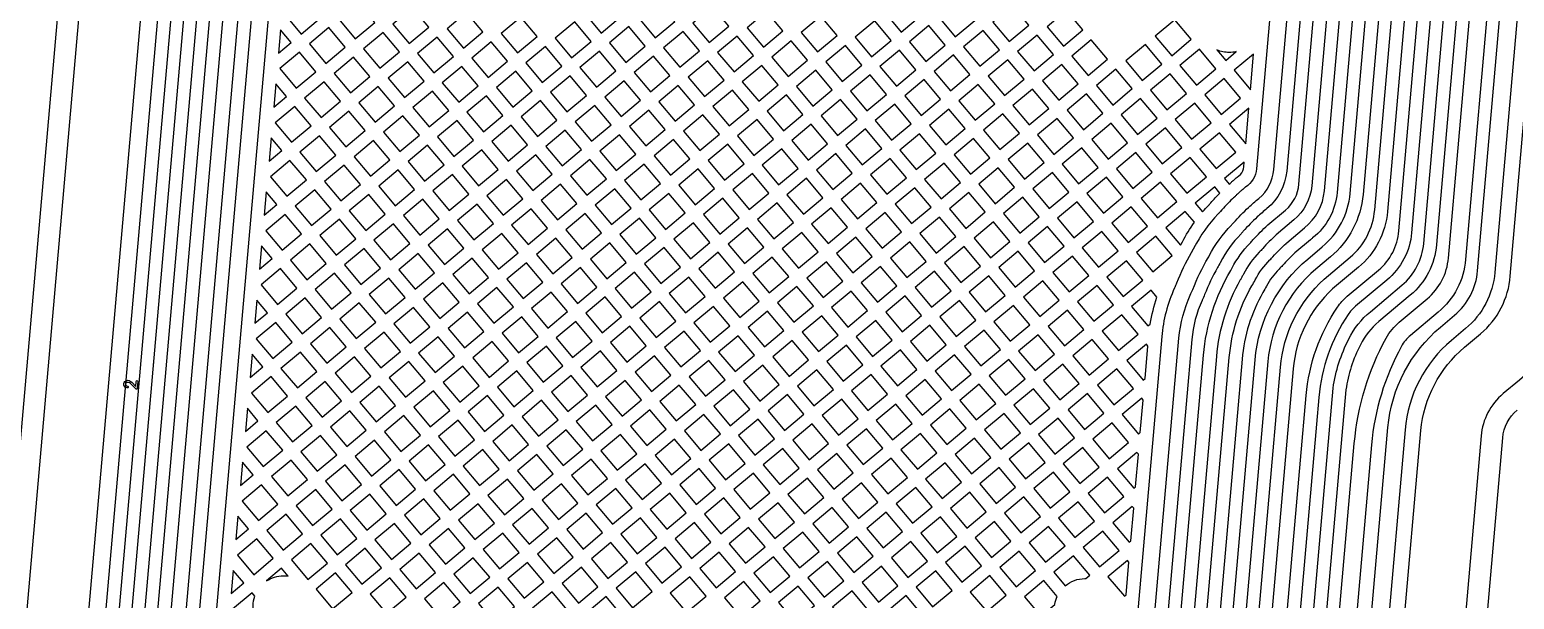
# Model space of a CAD drawing. Extents: x 592 to 965, y 89 to 353.
# Drawn here: x 665.66 to 674.39, y 197.25 to 200.61 of the extents above; entities that cross this region are included whole.
import ezdxf

# ---------------------------------------------------------------- set-up
doc = ezdxf.new("R2010")
doc.units = 0
doc.layers.add('bak_bak_ttr1-bcq8120', color=8, linetype='Continuous')
doc.layers.add('biaozhu1', color=4, linetype='Continuous')

msp = doc.modelspace()

# ---------------------------------------------------------------- linework, layer by layer
at = {"layer": 'bak_bak_ttr1-bcq8120'}
for p, q in [((667.1327, 200.6047), (667.1207, 200.4678)), ((672.8591, 200.4619), (672.7445, 200.3658)), ((672.8407, 200.2512), (672.8591, 200.4619)), ((672.7445, 200.3658), (672.8407, 200.2512)), ((667.1049, 200.2863), (667.0929, 200.1495)), ((672.8313, 200.1434), (672.7167, 200.0472)), ((672.8128, 199.9326), (672.8313, 200.1434)), ((672.7167, 200.0472), (672.8128, 199.9326)), ((667.077, 199.9678), (667.065, 199.8309)), ((672.8034, 199.825), (672.6887, 199.7288)), ((667.0491, 199.6492), (667.0371, 199.5123)), ((672.3424, 199.4382), (672.4289, 199.3351)), ((667.0213, 199.3309), (667.0093, 199.194)), ((666.9934, 199.0123), (666.9814, 198.8755)), ((666.9655, 198.694), (666.9536, 198.5569)), ((666.9377, 198.3754), (666.9257, 198.2386)), ((666.9098, 198.0568), (666.8978, 197.92)), ((666.8819, 197.7385), (666.87, 197.6014)), ((666.8541, 197.42), (666.8421, 197.2831))]:
    msp.add_line(p, q, dxfattribs=at)
for points in [[(665.0649, 181.3733, -0.049088), (664.5474, 184.6834, -0.038287), (664.5474, 184.6853), (666.6253, 208.4381), (666.2658, 208.8666, -0.202153), (666.2628, 208.876), (666.4175, 210.6443, -0.20218), (666.4221, 210.653), (666.6243, 210.8227, -0.202095), (666.6337, 210.8257), (667.0612, 210.7883, -0.366935), (667.2904, 210.7683), (667.44, 210.7552, -0.202203), (667.4487, 210.7506), (667.6094, 210.5591), (669.5049, 210.3932), (669.7041, 210.5604), (669.708, 210.6044, -0.180134), (669.7188, 210.728), (669.7434, 211.0095), (669.4684, 211.3373)], [(665.3884, 182.3146), (665.2404, 184.4134), (665.2164, 185.5105), (665.2331, 186.8334), (665.2745, 187.7038), (667.167, 209.3342, -0.198162), (667.4175, 209.8133), (667.5678, 209.9394, -0.035195), (667.6484, 209.998, -0.161706), (667.7455, 210.021), (669.384, 209.8776, 0.198073), (669.6959, 209.9765), (670.1373, 210.3469, 0.200245), (670.2607, 210.5861), (670.2668, 210.6551), (670.2046, 210.7368)], [(670.424, 210.8144), (670.3423, 210.6443), (670.3362, 210.5749, -0.197514), (670.1859, 210.2882), (669.7444, 209.9178, -0.199366), (669.3745, 209.8019), (667.7386, 209.945, 0.16513), (667.6874, 209.9325, 0.034753), (667.6164, 209.8808), (667.466, 209.7546, 0.19969), (667.2425, 209.323), (665.3506, 187.6985), (665.3093, 186.8312), (665.2926, 185.5109), (665.3166, 184.4121), (665.4643, 182.3213)], [(665.6854, 182.5168, -0.004507), (665.6327, 183.2064, -0.012092), (665.6326, 183.208), (665.6313, 183.2302, -0.008059), (665.5689, 184.466, -0.017028), (665.5688, 184.4685), (665.566, 184.5518, -0.011283), (665.5497, 186.2842), (665.5625, 186.9823), (665.6042, 187.9678), (667.4674, 209.2677, -0.197976), (667.6276, 209.5746), (667.6504, 209.5938, -0.200612), (667.9534, 209.6883), (669.5789, 209.5461, 0.198797), (670.2858, 209.7688), (670.8545, 210.2461, 0.060637), (670.9594, 210.3581, 0.136746), (671.0319, 210.5532), (671.0346, 210.5838, 0.188663), (670.9665, 210.8015)], [(671.2174, 210.7829, 0.19696), (671.11, 210.5712), (671.1076, 210.5439, -0.135952), (671.0202, 210.3122, -0.060599), (670.9026, 210.187), (670.3351, 209.7107, -0.198927), (669.5723, 209.4702), (667.9419, 209.6129, 0.196869), (667.6997, 209.5357), (667.6768, 209.5164, 0.199815), (667.543, 209.2584), (665.6751, 187.8844), (665.6386, 186.9781, -0.007099), (665.6364, 186.8123, -0.016446), (665.6364, 186.8099, 0.002652), (665.6277, 186.4044, -0.010648), (665.6276, 186.4031), (665.6258, 186.2805, 0.011283), (665.6422, 184.5515), (665.645, 184.4711, 0.008085), (665.7074, 183.2339, -0.011996), (665.7075, 183.2323), (665.7088, 183.2101, 0.004497), (665.7613, 182.5233, -0.014683)], [(671.2769, 185.7229), (672.42, 198.788, -0.084557), (672.4866, 199.0419, 0.012842), (672.5007, 199.0751, -0.038892), (672.5917, 199.2611, 0.005432), (672.5982, 199.273, -0.072156), (672.7286, 199.4537, 0.012468), (672.7417, 199.4681, -0.023508), (672.8294, 199.5582, -0.022369), (672.8905, 199.6105, 0.199574), (672.9782, 199.7807), (673.7643, 208.7684, 0.208857), (673.7545, 208.7977), (673.1101, 209.5657, 0.198847), (672.9178, 209.6646), (672.8984, 209.6662, -0.199257), (672.1572, 210.0527), (672.0399, 210.1926, -0.198627), (671.9547, 210.4666), (671.9631, 210.5626, 0.129624), (671.9307, 210.751)], [(672.151, 210.6581, 0.290912), (672.0351, 210.5104), (672.0304, 210.4574, 0.199272), (672.1004, 210.239), (672.2177, 210.0992, 0.204201), (672.9274, 209.7402, -0.199004), (673.1705, 209.6122), (673.8152, 208.8438, -0.193632), (673.8403, 208.7618), (673.0539, 199.7714, -0.198813), (672.938, 199.5509, 0.022929), (672.8806, 199.5018, 0.023385), (672.7985, 199.4173, -0.010513), (672.7853, 199.4028, -0.022235), (672.7832, 199.4003, 0.072793), (672.6647, 199.2358, -0.004389), (672.6589, 199.2252, -0.015946), (672.6578, 199.2232, 0.008858), (672.6471, 199.2047, 0.035228), (672.5708, 199.0451, -0.011593), (672.5567, 199.0119, -0.012171), (672.5561, 199.0105, 0.085251), (672.4957, 198.7794), (671.3528, 185.7165)], [(671.6253, 186.2084), (672.7159, 198.6734, -0.109035), (672.8491, 199.0962, 0.010628), (672.8684, 199.1315, -0.078149), (672.9555, 199.249, 0.016419), (672.9732, 199.2677, -0.026864), (673.0508, 199.3462, -0.017483), (673.0527, 199.3478, -0.026016), (673.0556, 199.3504), (673.159, 199.4374, 0.206158), (673.2756, 199.656), (674.0701, 208.7374, 0.197997), (673.9887, 208.9935), (673.2759, 209.8428, 0.098174), (673.2282, 209.8803), (673.1044, 209.9447, 0.068083), (673.0432, 209.9661, -0.042452), (672.9933, 209.9811, -0.064211), (672.7411, 210.1191, -0.072778), (672.7333, 210.1268, -0.203043), (672.6243, 210.4868), (672.5566, 210.6506, -0.065566), (672.5557, 210.6537)], [(665.4506, 187.964), (667.3182, 209.3145, -0.198914), (667.5027, 209.6689), (667.6901, 209.8262, -0.201728), (667.7902, 209.8572), (669.485, 209.7089, 0.198518), (670.1634, 209.9234), (670.3157, 210.0512, 0.075806), (670.3587, 210.0997, 0.02369), (670.5251, 210.3884, 0.18941), (670.5373, 210.6269)], [(672.8294, 210.621), (672.6999, 210.4768), (672.6992, 210.4695, 0.195262), (672.7899, 210.1779, 0.063755), (673.0238, 210.051, 0.039514), (673.0588, 210.0408, -0.070671), (673.1423, 210.0108), (673.2664, 209.9463, -0.097947), (673.3362, 209.8894), (674.0471, 209.0426, -0.199712), (674.1458, 208.7282), (673.3512, 199.6467, -0.204081), (673.2067, 199.378, -0.009011), (673.1946, 199.3676), (673.1021, 199.2898, 0.027055), (673.0297, 199.2166, -0.016274), (673.0087, 199.1944, 0.079024), (672.9351, 199.0946, -0.010566), (672.9143, 199.0568, 0.10916), (672.7916, 198.6646), (671.7015, 186.2046, -0.006158)], [(670.7695, 210.5245, 0.194053), (670.5936, 210.355, -0.023807), (670.4228, 210.0585, -0.075312), (670.3651, 209.9931), (670.212, 209.8646, -0.199151), (669.4755, 209.6332), (667.781, 209.7815, 0.191458), (667.7396, 209.7682), (667.5514, 209.6103, 0.198711), (667.3942, 209.3079), (665.5262, 187.954, 0.005509), (665.4849, 187.0841, -0.011854), (665.484, 186.8141, 0.002643), (665.4752, 186.4084, -0.010434), (665.4752, 186.4071), (665.47, 185.8438, 0.008424), (665.4896, 184.5479, -0.01548), (665.4896, 184.5457, 0.007911), (665.4898, 184.5424, -0.022136), (665.49, 184.5392), (665.4959, 184.3699, 0.006012), (665.5409, 183.4462, -0.011121), (665.541, 183.4447), (665.5873, 182.7748)], [(665.8521, 182.3641, -0.034733), (665.7458, 187.67), (667.6289, 209.1964, -0.197109), (667.7388, 209.4093), (667.7824, 209.4548, -0.135335), (667.8652, 209.5043, -0.089473), (668.0766, 209.5231), (669.584, 209.3912, 0.069845), (669.956, 209.4106, 0.129172), (670.4823, 209.6597), (671.0775, 210.1591, 0.06532), (671.237, 210.3351, 0.195736), (671.2655, 210.5556)], [(671.9392, 186.2989), (673.0169, 198.6167, -0.187863), (673.2742, 199.1355), (673.4278, 199.2644, 0.198737), (673.5717, 199.5431), (674.3747, 208.7222, 0.198999), (674.2263, 209.1894), (673.4434, 210.1226, -0.136966), (673.2993, 210.4407, 0.102815), (673.231, 210.5359)], [(673.461, 210.5468, 0.152816), (673.3876, 210.3908, 0.109088), (673.5019, 210.1716), (674.2868, 209.2358, -0.198711), (674.4504, 208.713), (673.6473, 199.5339, -0.197798), (673.4761, 199.2055), (673.3238, 199.0777, 0.187956), (673.0926, 198.6075), (672.0149, 186.2898, 0.020622)], [(672.2339, 185.3648), (672.24, 186.0312, -0.021921), (672.2436, 186.1156, -0.016001), (672.2439, 186.1179), (673.3267, 198.4935, -0.080307), (673.4195, 198.7838, -0.101185), (673.5465, 198.9439), (673.7317, 199.0993, 0.198892), (673.8605, 199.3465), (674.6794, 208.7077, 0.198951), (674.3614, 209.7159), (674.1086, 210.0173, -0.197129), (674.0163, 210.3137), (674.0217, 210.3758), (673.9325, 210.531)], [(674.2095, 210.5059), (674.0976, 210.3693), (674.0922, 210.307, 0.201222), (674.1706, 210.0618), (674.4198, 209.7649, -0.198945), (674.7554, 208.7011), (673.9364, 199.3399, -0.198476), (673.7813, 199.0414), (673.5952, 198.8852, 0.100956), (673.4875, 198.7494, 0.079892), (673.4023, 198.4837), (672.3194, 186.107, 0.021407), (672.3162, 186.031), (672.3101, 185.3463, 0.093108), (672.7399, 182.931, 0.006371)], [(674.9421, 210.4738), (674.8704, 210.2352), (674.9335, 209.7997, 0.082762), (675.0507, 209.4327, -0.142059), (675.1373, 208.9866), (674.2789, 199.1755, -0.198896), (674.1065, 198.8443), (674.0238, 198.7749, 0.199685), (673.7505, 198.2476), (672.7553, 186.8719, 0.00947), (672.6934, 185.9661), (672.6854, 185.7908, 0.006619), (672.6672, 185.1567, 0.003161), (672.6691, 185.078, -0.010752), (672.6691, 185.0761, -0.010506), (672.6693, 185.0742, 0.062811), (672.9011, 183.7001, -0.015248), (672.9046, 183.6868), (672.9577, 183.4657, 0.06453), (673.5134, 182.0876, -0.15105)], [(671.4789, 210.4334, 0.200499), (671.3003, 210.2927, -0.065782), (671.1263, 210.1006), (670.5312, 209.6012, -0.129623), (669.9677, 209.3352, -0.070332), (669.5718, 209.3158), (668.0681, 209.4474, 0.08862), (667.8854, 209.4307, 0.134538), (667.8376, 209.4023), (667.7891, 209.352, 0.198344), (667.7049, 209.1897), (665.8218, 187.6646, 0.034712), (665.9278, 182.3726)], [(672.4855, 210.4583), (672.5578, 210.1891), (672.619, 210.1161, 0.176587), (673.0168, 209.8878, -0.076586), (673.0987, 209.8597), (673.1732, 209.8206, -0.096961), (673.2429, 209.7634), (673.9317, 208.9425, -0.197172), (673.9941, 208.7428), (673.2017, 199.6856, -0.197245), (673.0968, 199.4849), (672.9925, 199.3973, 0.025718), (672.9127, 199.3159, -0.01192), (672.8926, 199.2943, 0.073273), (672.7995, 199.1647, -0.005522), (672.7904, 199.1482, -0.009972), (672.7898, 199.1471, 0.004013), (672.7813, 199.1322, -0.013227), (672.7805, 199.1306, 0.108271), (672.6399, 198.679), (671.5344, 186.0435)], [(673.1621, 210.4317), (673.2626, 210.1713), (673.3519, 210.0852, -0.092288), (673.4174, 210.0313), (674.1697, 209.1349, -0.199976), (674.2984, 208.7238), (673.5032, 199.6345, -0.19901), (673.3116, 199.2668), (673.2261, 199.195, 0.199599), (672.9433, 198.6498), (671.8585, 186.2511)], [(672.5656, 185.1566, -0.006619), (672.5838, 185.7935, -0.009763), (672.5838, 185.7952), (672.592, 185.9734, -0.009446), (672.654, 186.8807), (673.6498, 198.2615, -0.198259), (673.959, 198.8531), (674.0416, 198.9225, 0.198509), (674.1777, 199.1844), (675.0365, 209.0003, 0.14043), (674.9603, 209.3863, -0.082759), (674.8329, 209.7851), (674.7698, 210.2207), (674.6331, 210.4302)], [(672.7651, 185.9116), (673.844, 198.243, -0.198996), (674.0996, 198.7339), (674.1951, 198.814, 0.201053), (674.3696, 199.1539), (675.2483, 209.1975, 0.152783), (675.178, 209.5176, -0.152673), (675.0626, 210.0449), (675.0788, 210.2306, -1.014211), (675.4327, 210.1948), (675.4168, 210.0137, 0.152555), (675.4868, 209.694, -0.152732), (675.6026, 209.1665), (674.7229, 199.1129, -0.197348), (674.423, 198.541), (674.3276, 198.461, 0.198534), (674.1982, 198.212), (673.1205, 185.894, -0.021478)], [(671.4585, 186.0497), (672.5642, 198.688, -0.112201), (672.7245, 199.1864, 0.005658), (672.733, 199.2018, -0.072475), (672.8382, 199.3477, 0.011763), (672.8556, 199.3664, -0.026274), (672.9428, 199.4551), (673.0474, 199.5429, 0.200486), (673.126, 199.6949), (673.9181, 208.7493, 0.201057), (673.8712, 208.8961), (673.1825, 209.7168, 0.097178), (673.1348, 209.7547), (673.0632, 209.7922, 0.079912), (673.0006, 209.8133, -0.176619), (672.5585, 210.0696), (672.4999, 210.1394, -0.058412), (672.4948, 210.1423), (672.2453, 210.2588)], [(671.7824, 186.2558), (672.8678, 198.6608, -0.198355), (673.1774, 199.2536), (673.263, 199.3254, 0.198778), (673.4272, 199.6411), (674.2229, 208.7348, 0.197785), (674.1113, 209.0859), (673.359, 209.9823, 0.0961), (673.313, 210.0196, -0.081677), (673.3029, 210.0266), (673.2102, 210.116, -0.030807), (673.2074, 210.1174), (672.9436, 210.2086)], [(672.0811, 185.3117, -0.004246), (672.0868, 185.7562, -0.022765), (672.0871, 185.7596, -0.017978), (672.087, 185.7622), (672.0873, 186.0429, -0.022698), (672.0916, 186.1472), (673.1681, 198.4504, -0.12635), (673.3522, 198.9698, -0.070436), (673.4107, 199.0344), (673.5951, 199.1891, 0.200192), (673.7139, 199.4195), (674.527, 208.7135, 0.198916), (674.3465, 209.2855), (673.8309, 209.9, -0.078668), (673.7842, 209.9776, -0.003334), (673.7743, 210.0021, -0.024299), (673.7733, 210.0042, 0.147241), (673.6031, 210.2187)], [(673.8571, 210.2695), (673.8293, 210.1178, 0.105861), (673.8392, 210.0452, 0.005662), (673.8556, 210.0044, -0.017563), (673.8565, 210.002, 0.073381), (673.8893, 209.949), (674.4049, 209.3346, -0.198907), (674.6029, 208.7068), (673.7893, 199.4083, -0.197474), (673.6437, 199.1304), (673.4591, 198.9755, 0.069681), (673.4154, 198.9272, 0.127401), (673.2436, 198.4393), (672.1676, 186.1405, 0.022673), (672.1635, 186.0432, -0.0028), (672.1634, 185.9437, -0.009724), (672.1634, 185.9426), (672.1574, 185.3114, 0.07177), (672.4263, 183.3888, 0.003315), (672.447, 183.3085), (672.4768, 183.2194, 0.016253), (672.8811, 182.1442, 0.014237)], [(674.5781, 210.1968), (674.5595, 209.9558, 0.058875), (674.6434, 209.8024, -0.176555), (674.9351, 208.7157), (674.1071, 199.2512, -0.199013), (673.946, 198.9419), (673.7816, 198.804, 0.093137), (673.7289, 198.7399, 0.103735), (673.5531, 198.1593), (672.5031, 186.1577, 0.01783), (672.4942, 185.9816, -0.014054), (672.4941, 185.9789), (672.488, 185.3452, 0.010784), (672.4914, 185.0666, 0.062661), (672.7298, 183.6519, -0.03397), (672.7313, 183.6452, 0.009612), (672.7849, 183.4225, -0.010239), (672.7854, 183.4208, 0.064527), (673.3584, 182.0004, -0.151028)], [(672.3863, 185.3458), (672.3927, 185.9858, -0.017573), (672.4019, 186.1665), (673.4519, 198.1682, -0.103735), (673.6397, 198.7887, -0.093282), (673.7165, 198.882), (673.8812, 199.0202, 0.198619), (674.0058, 199.2601), (674.8339, 208.7246, 0.177626), (674.5566, 209.7494, -0.07673), (674.4427, 209.9812, 0.092465), (674.3175, 210.1023)], [(665.9236, 187.6591), (667.7608, 208.6616, -0.117733)], [(666.4933, 208.3914), (664.4196, 184.6846, 0.088899)], [(673.6083, 208.1533), (672.8764, 199.7857, -0.224537), (672.8111, 199.6775, -0.008605), (672.8104, 199.6769, 0.006725), (672.7901, 199.6598, -0.010461), (672.7891, 199.659, 0.004586), (672.7758, 199.6471, 0.005627), (672.7594, 199.6323, 0.003165), (672.7469, 199.6202, -0.010656), (672.7459, 199.6193, 0.002806), (672.7348, 199.6089, 0.017759), (672.6645, 199.5348, -0.013913), (672.6631, 199.5334, -0.02001), (672.6613, 199.5311, -0.007428), (672.6558, 199.5248, -0.027723), (672.6529, 199.5219, -0.022101), (672.6507, 199.5195, 0.070128), (672.5079, 199.3204, -0.028045), (672.5058, 199.3168, -0.032665), (672.5036, 199.3124), (672.4918, 199.2915, 0.03482), (672.4056, 199.1115, -0.011311), (672.395, 199.0865, -0.018779), (672.394, 199.084, 0.08463), (672.3185, 198.7969), (671.1747, 185.7231)], [(672.7571, 200.4758, -0.059012), (672.7156, 200.4709, -0.104734), (672.6435, 200.4861)], [(672.6887, 199.7288), (672.7162, 199.696, -0.00295), (672.725, 199.7039, -0.004494), (672.739, 199.7164, -0.012554), (672.7403, 199.7175, -0.006817), (672.7626, 199.7362), (672.7815, 199.7521, 0.177024), (672.801, 199.7971), (672.8034, 199.825)], [(672.4289, 199.3351, -0.002236), (672.4321, 199.3407, -0.008666), (672.4325, 199.3414), (672.4404, 199.3557, -0.035344), (672.5111, 199.4703), (672.4572, 199.5345), (672.3424, 199.4382)], [(673.2481, 185.8918), (674.325, 198.2009, -0.198714), (674.4098, 198.3639)], [(667.0497, 197.3578, -0.150377), (667.1496, 197.3886, -0.039278), (667.1774, 197.3864)]]:
    msp.add_lwpolyline(points, format="xyb", dxfattribs=at)
for points in [[(667.0653, 209.341), (665.1729, 187.7102)], [(667.1207, 200.4678), (667.1952, 200.5303), (667.1327, 200.6047)], [(672.6435, 200.4861), (672.6956, 200.4241), (672.7571, 200.4758)], [(667.0929, 200.1495), (667.1673, 200.2119), (667.1049, 200.2863)], [(667.065, 199.8309), (667.1395, 199.8934), (667.077, 199.9678)], [(667.0371, 199.5123), (667.1116, 199.5748), (667.0491, 199.6492)], [(667.0093, 199.194), (667.0837, 199.2565), (667.0213, 199.3309)], [(666.9814, 198.8755), (667.0558, 198.9379), (666.9934, 199.0123)], [(666.9536, 198.5569), (667.0281, 198.6194), (666.9655, 198.694)], [(666.9257, 198.2386), (667.0001, 198.301), (666.9377, 198.3754)], [(666.8978, 197.92), (666.9722, 197.9824), (666.9098, 198.0568)], [(666.87, 197.6014), (666.9445, 197.664), (666.8819, 197.7385)], [(666.8421, 197.2831), (666.9166, 197.3456), (666.8541, 197.42)], [(667.1774, 197.3864), (667.1387, 197.4325), (667.0497, 197.3578)]]:
    msp.add_lwpolyline(points, dxfattribs=at)
for points in [[(667.1572, 200.6941), (667.2535, 200.5792), (667.3684, 200.6756), (667.272, 200.7905)], [(668.9227, 200.7001), (669.019, 200.5852), (669.1339, 200.6816), (669.0375, 200.7965)], [(670.6884, 200.706), (670.7847, 200.5913), (670.8995, 200.6877), (670.8032, 200.8024)], [(671.0069, 200.6783), (671.1032, 200.5634), (671.218, 200.6597), (671.1216, 200.7746)], [(667.4758, 200.6662), (667.572, 200.5515), (667.6868, 200.6478), (667.5905, 200.7625)], [(667.7941, 200.6384), (667.8905, 200.5236), (668.0053, 200.6199), (667.9089, 200.7348)], [(668.1126, 200.6105), (668.209, 200.4957), (668.3238, 200.592), (668.2274, 200.7068)], [(669.2413, 200.6722), (669.3376, 200.5574), (669.4525, 200.6538), (669.3561, 200.7686)], [(669.5598, 200.6444), (669.6561, 200.5296), (669.7708, 200.6259), (669.6745, 200.7406)], [(669.8781, 200.6165), (669.9745, 200.5016), (670.0894, 200.5981), (669.9931, 200.7129)], [(670.1968, 200.5887), (670.2931, 200.4738), (670.4079, 200.5702), (670.3116, 200.685)], [(671.3253, 200.6503), (671.4216, 200.5356), (671.5364, 200.6319), (671.4401, 200.7466)], [(671.6437, 200.6225), (671.7401, 200.5077), (671.8548, 200.604), (671.7585, 200.7188)], [(667.3025, 200.5209), (667.3988, 200.4062), (667.5136, 200.5025), (667.4174, 200.6173)], [(668.4311, 200.5826), (668.5274, 200.4679), (668.6423, 200.5643), (668.5461, 200.679)], [(668.7497, 200.5549), (668.846, 200.4401), (668.9607, 200.5362), (668.8643, 200.6511)], [(669.068, 200.5269), (669.1644, 200.412), (669.2793, 200.5084), (669.1829, 200.6232)], [(670.5153, 200.5608), (670.6115, 200.4461), (670.7263, 200.5424), (670.6301, 200.6571)], [(670.8337, 200.533), (670.93, 200.4181), (671.0448, 200.5145), (670.9485, 200.6293)], [(671.1522, 200.5051), (671.2485, 200.3904), (671.3632, 200.4866), (671.2669, 200.6013)], [(672.2807, 200.5667), (672.377, 200.452), (672.4918, 200.5484), (672.3956, 200.6631)], [(667.621, 200.4932), (667.7174, 200.3783), (667.8321, 200.4746), (667.7358, 200.5895)], [(667.9395, 200.4652), (668.0359, 200.3504), (668.1506, 200.4467), (668.0543, 200.5615)], [(668.258, 200.4373), (668.3542, 200.3226), (668.469, 200.4189), (668.3728, 200.5336)], [(669.3866, 200.499), (669.4829, 200.3843), (669.5977, 200.4807), (669.5015, 200.5954)], [(669.7051, 200.4713), (669.8014, 200.3564), (669.9161, 200.4527), (669.8198, 200.5675)], [(670.0235, 200.4433), (670.1198, 200.3284), (670.2348, 200.4249), (670.1384, 200.5397)], [(670.3421, 200.4155), (670.4384, 200.3008), (670.5532, 200.3971), (670.4569, 200.5118)], [(671.4705, 200.4772), (671.5669, 200.3624), (671.6817, 200.4587), (671.5853, 200.5736)], [(671.7891, 200.4493), (671.8854, 200.3345), (672.0002, 200.4308), (671.9038, 200.5456)], [(672.1075, 200.4214), (672.2038, 200.3067), (672.3186, 200.403), (672.2224, 200.5177)], [(667.1294, 200.3756), (667.2257, 200.2609), (667.3404, 200.3572), (667.2441, 200.4719)], [(667.4477, 200.3478), (667.5441, 200.2329), (667.659, 200.3293), (667.5626, 200.4442)], [(668.5764, 200.4095), (668.6727, 200.2946), (668.7877, 200.3911), (668.6913, 200.5059)], [(668.895, 200.3817), (668.9914, 200.2668), (669.106, 200.363), (669.0096, 200.4779)], [(669.2134, 200.3536), (669.3096, 200.2389), (669.4245, 200.3353), (669.3282, 200.45)], [(669.5319, 200.3259), (669.6282, 200.2111), (669.7431, 200.3075), (669.6467, 200.4223)], [(670.6605, 200.3877), (670.7569, 200.2728), (670.8717, 200.3691), (670.7753, 200.484)], [(670.979, 200.3597), (671.0753, 200.245), (671.1901, 200.3414), (671.0938, 200.4561)], [(671.2974, 200.332), (671.3938, 200.2171), (671.5085, 200.3134), (671.4122, 200.4283)], [(672.426, 200.3936), (672.5223, 200.2788), (672.6372, 200.3751), (672.5408, 200.49)], [(667.7663, 200.3199), (667.8627, 200.2051), (667.9775, 200.3014), (667.8811, 200.4162)], [(668.0848, 200.292), (668.1811, 200.1773), (668.2959, 200.2736), (668.1996, 200.3883)], [(668.4032, 200.2642), (668.4996, 200.1494), (668.6144, 200.2457), (668.518, 200.3605)], [(669.8504, 200.2981), (669.9468, 200.1832), (670.0615, 200.2794), (669.9651, 200.3943)], [(670.1688, 200.27), (670.2651, 200.1553), (670.38, 200.2518), (670.2837, 200.3665)], [(670.4874, 200.2424), (670.5837, 200.1275), (670.6985, 200.2239), (670.6021, 200.3387)], [(671.6159, 200.304), (671.7123, 200.1892), (671.827, 200.2855), (671.7307, 200.4003)], [(671.9344, 200.2761), (672.0307, 200.1614), (672.1454, 200.2577), (672.0492, 200.3724)], [(672.2528, 200.2483), (672.3491, 200.1335), (672.464, 200.2298), (672.3676, 200.3447)], [(667.2746, 200.2025), (667.371, 200.0877), (667.4857, 200.184), (667.3894, 200.2988)], [(667.5931, 200.1746), (667.6895, 200.0597), (667.8043, 200.1561), (667.708, 200.271)], [(668.7217, 200.2363), (668.8181, 200.1214), (668.933, 200.2179), (668.8366, 200.3327)], [(669.0404, 200.2085), (669.1366, 200.0938), (669.2512, 200.1899), (669.155, 200.3047)], [(669.3586, 200.1806), (669.455, 200.0657), (669.5698, 200.1621), (669.4735, 200.2769)], [(669.6772, 200.1527), (669.7736, 200.0379), (669.8884, 200.1342), (669.792, 200.2491)], [(670.8059, 200.2145), (670.9021, 200.0998), (671.0169, 200.1961), (670.9206, 200.3108)], [(671.1242, 200.1867), (671.2206, 200.0718), (671.3354, 200.1682), (671.2391, 200.283)], [(671.4428, 200.1588), (671.5391, 200.0439), (671.6539, 200.1402), (671.5575, 200.255)], [(672.5713, 200.2204), (672.6677, 200.1056), (672.7825, 200.2019), (672.6862, 200.3168)], [(667.9117, 200.1467), (668.0079, 200.032), (668.1227, 200.1283), (668.0265, 200.243)], [(668.2301, 200.1189), (668.3264, 200.0041), (668.4412, 200.1004), (668.3449, 200.2152)], [(668.5486, 200.091), (668.6449, 199.9762), (668.7597, 200.0725), (668.6633, 200.1873)], [(669.9958, 200.1248), (670.092, 200.0101), (670.2067, 200.1064), (670.1104, 200.2211)], [(670.3141, 200.097), (670.4104, 199.9821), (670.5253, 200.0786), (670.429, 200.1934)], [(670.6327, 200.0692), (670.729, 199.9544), (670.8438, 200.0508), (670.7475, 200.1655)], [(671.7612, 200.1308), (671.8575, 200.0161), (671.9723, 200.1124), (671.876, 200.2271)], [(672.0796, 200.103), (672.176, 199.9882), (672.2908, 200.0845), (672.1944, 200.1993)], [(672.3981, 200.0751), (672.4945, 199.9602), (672.6093, 200.0566), (672.5129, 200.1714)], [(667.1015, 200.0572), (667.1978, 199.9424), (667.3126, 200.0387), (667.2163, 200.1535)], [(667.42, 200.0293), (667.5164, 199.9145), (667.6311, 200.0107), (667.5347, 200.1256)], [(667.7384, 200.0013), (667.8347, 199.8866), (667.9496, 199.983), (667.8533, 200.0977)], [(668.8671, 200.0631), (668.9633, 199.9483), (669.0782, 200.0448), (668.982, 200.1595)], [(669.1856, 200.0354), (669.282, 199.9205), (669.3966, 200.0167), (669.3002, 200.1316)], [(669.5039, 200.0073), (669.6003, 199.8925), (669.7152, 199.9889), (669.6188, 200.1037)], [(669.8225, 199.9795), (669.9188, 199.8648), (670.0336, 199.9611), (669.9374, 200.0759)], [(670.9511, 200.0414), (671.0475, 199.9265), (671.1622, 200.0228), (671.0659, 200.1377)], [(671.2696, 200.0134), (671.366, 199.8986), (671.4808, 199.9949), (671.3844, 200.1098)], [(671.5881, 199.9856), (671.6844, 199.8708), (671.7991, 199.9671), (671.7029, 200.0818)], [(668.0569, 199.9736), (668.1533, 199.8588), (668.2681, 199.9551), (668.1717, 200.0699)], [(668.3754, 199.9457), (668.4718, 199.8309), (668.5866, 199.9272), (668.4902, 200.042)], [(668.6939, 199.9178), (668.7902, 199.8031), (668.9049, 199.8994), (668.8087, 200.0141)], [(669.0123, 199.89), (669.1087, 199.7751), (669.2236, 199.8716), (669.1272, 199.9864)], [(670.141, 199.9518), (670.2374, 199.8369), (670.352, 199.9331), (670.2557, 200.048)], [(670.4594, 199.9237), (670.5557, 199.809), (670.6706, 199.9055), (670.5743, 200.0202)], [(670.7779, 199.8961), (670.8743, 199.7812), (670.9891, 199.8776), (670.8927, 199.9924)], [(671.9065, 199.9577), (672.0028, 199.8429), (672.1176, 199.9392), (672.0213, 200.054)], [(672.225, 199.9298), (672.3214, 199.815), (672.4361, 199.9113), (672.3398, 200.0261)], [(672.5435, 199.9019), (672.6397, 199.7872), (672.7545, 199.8835), (672.6583, 199.9982)], [(667.2468, 199.884), (667.3432, 199.7692), (667.458, 199.8655), (667.3616, 199.9803)], [(667.5653, 199.8561), (667.6616, 199.7414), (667.7763, 199.8377), (667.6801, 199.9524)], [(667.8837, 199.8283), (667.98, 199.7134), (668.0949, 199.8098), (667.9986, 199.9247)], [(669.3309, 199.8622), (669.4273, 199.7473), (669.5419, 199.8435), (669.4456, 199.9584)], [(669.6493, 199.8341), (669.7455, 199.7194), (669.8604, 199.8158), (669.7642, 199.9305)], [(669.9678, 199.8064), (670.0641, 199.6916), (670.179, 199.7879), (670.0826, 199.9028)], [(671.0965, 199.8682), (671.1928, 199.7533), (671.3076, 199.8496), (671.2112, 199.9645)], [(671.4149, 199.8402), (671.5112, 199.7255), (671.626, 199.8219), (671.5298, 199.9366)], [(671.7334, 199.8125), (671.8297, 199.6976), (671.9445, 199.7939), (671.8481, 199.9087)], [(667.0736, 199.7386), (667.1699, 199.6238), (667.2848, 199.7202), (667.1884, 199.835)], [(668.2023, 199.8004), (668.2986, 199.6856), (668.4134, 199.7819), (668.317, 199.8967)], [(668.5208, 199.7725), (668.617, 199.6578), (668.7318, 199.7541), (668.6355, 199.8688)], [(668.8392, 199.7447), (668.9355, 199.6298), (669.0503, 199.7261), (668.9539, 199.841)], [(669.1576, 199.7168), (669.254, 199.6019), (669.3689, 199.6983), (669.2726, 199.8132)], [(670.2863, 199.7785), (670.3826, 199.6638), (670.4973, 199.7601), (670.401, 199.8748)], [(670.6046, 199.7507), (670.701, 199.6358), (670.8159, 199.7322), (670.7196, 199.8471)], [(670.9233, 199.7229), (671.0197, 199.608), (671.1344, 199.7043), (671.0381, 199.8192)], [(672.0518, 199.7845), (672.1482, 199.6697), (672.263, 199.766), (672.1666, 199.8808)], [(672.3703, 199.7566), (672.4666, 199.6419), (672.5814, 199.7382), (672.4851, 199.8529)], [(667.3922, 199.7108), (667.4884, 199.5961), (667.6032, 199.6924), (667.507, 199.8071)], [(667.7106, 199.683), (667.8069, 199.5682), (667.9217, 199.6644), (667.8253, 199.7793)], [(668.029, 199.655), (668.1254, 199.5402), (668.2403, 199.6366), (668.1439, 199.7514)], [(668.3476, 199.6272), (668.4439, 199.5125), (668.5586, 199.6088), (668.4624, 199.7235)], [(669.4763, 199.689), (669.5725, 199.5742), (669.6872, 199.6704), (669.5909, 199.7851)], [(669.7945, 199.661), (669.8909, 199.5462), (670.0058, 199.6426), (669.9094, 199.7574)], [(670.1131, 199.6332), (670.2094, 199.5185), (670.3242, 199.6148), (670.228, 199.7296)], [(671.2418, 199.6949), (671.3381, 199.5802), (671.4528, 199.6765), (671.3566, 199.7912)], [(671.5602, 199.6671), (671.6565, 199.5523), (671.7714, 199.6486), (671.675, 199.7635)], [(671.8787, 199.6392), (671.9751, 199.5244), (672.0898, 199.6207), (671.9935, 199.7355)], [(667.2189, 199.5654), (667.3152, 199.4507), (667.43, 199.5471), (667.3338, 199.6618)], [(668.666, 199.5994), (668.7624, 199.4845), (668.8771, 199.5809), (668.7808, 199.6957)], [(668.9845, 199.5715), (669.0809, 199.4566), (669.1956, 199.5529), (669.0993, 199.6678)], [(669.303, 199.5435), (669.3992, 199.4288), (669.5142, 199.5253), (669.4179, 199.64)], [(670.4316, 199.6054), (670.528, 199.4906), (670.6426, 199.5868), (670.5463, 199.7017)], [(670.75, 199.5774), (670.8464, 199.4626), (670.9613, 199.559), (670.8649, 199.6739)], [(671.0686, 199.5496), (671.1649, 199.4349), (671.2797, 199.5313), (671.1834, 199.646)], [(672.1972, 199.6113), (672.2934, 199.4966), (672.4082, 199.5929), (672.312, 199.7076)], [(667.5374, 199.5377), (667.6338, 199.4229), (667.7486, 199.5192), (667.6522, 199.634)], [(667.8559, 199.5098), (667.9523, 199.3949), (668.067, 199.4912), (667.9707, 199.6061)], [(668.1744, 199.4818), (668.2706, 199.3671), (668.3855, 199.4635), (668.2892, 199.5782)], [(668.4929, 199.4541), (668.5892, 199.3393), (668.704, 199.4356), (668.6076, 199.5504)], [(669.6215, 199.5159), (669.7179, 199.401), (669.8325, 199.4972), (669.7362, 199.6121)], [(669.9399, 199.4878), (670.0361, 199.3731), (670.151, 199.4695), (670.0548, 199.5842)], [(670.2584, 199.4601), (670.3547, 199.3453), (670.4696, 199.4416), (670.3732, 199.5565)], [(671.387, 199.5219), (671.4834, 199.407), (671.5982, 199.5033), (671.5018, 199.6182)], [(671.7055, 199.4939), (671.8019, 199.3791), (671.9167, 199.4754), (671.8203, 199.5903)], [(672.0241, 199.466), (672.1203, 199.3513), (672.235, 199.4476), (672.1388, 199.5623)], [(667.0458, 199.4202), (667.1421, 199.3054), (667.2568, 199.4017), (667.1606, 199.5164)], [(667.3642, 199.3923), (667.4605, 199.2775), (667.5754, 199.3739), (667.479, 199.4887)], [(668.8113, 199.4262), (668.9077, 199.3113), (669.0225, 199.4076), (668.9261, 199.5225)], [(669.1299, 199.3983), (669.2261, 199.2835), (669.3409, 199.3798), (669.2446, 199.4946)], [(669.4482, 199.3705), (669.5446, 199.2556), (669.6595, 199.352), (669.5632, 199.4669)], [(670.5769, 199.4322), (670.6733, 199.3174), (670.788, 199.4136), (670.6916, 199.5285)], [(670.8953, 199.4042), (670.9916, 199.2895), (671.1065, 199.386), (671.0103, 199.5007)], [(671.2139, 199.3766), (671.3102, 199.2617), (671.425, 199.358), (671.3287, 199.4729)], [(667.6828, 199.3645), (667.7791, 199.2496), (667.8939, 199.346), (667.7975, 199.4608)], [(668.0013, 199.3366), (668.0975, 199.2219), (668.2123, 199.3181), (668.116, 199.4328)], [(668.3196, 199.3087), (668.416, 199.1939), (668.5308, 199.2903), (668.4345, 199.4051)], [(668.6382, 199.2809), (668.7346, 199.166), (668.8493, 199.2623), (668.753, 199.3772)], [(669.7669, 199.3426), (669.8631, 199.2279), (669.9778, 199.3241), (669.8815, 199.4388)], [(670.0851, 199.3147), (670.1815, 199.1999), (670.2964, 199.2963), (670.2, 199.4111)], [(670.4037, 199.2869), (670.5001, 199.172), (670.6149, 199.2684), (670.5186, 199.3832)], [(671.5324, 199.3486), (671.6287, 199.2338), (671.7435, 199.3301), (671.6471, 199.4449)], [(671.8509, 199.3207), (671.9471, 199.206), (672.0619, 199.3023), (671.9657, 199.417)], [(672.1693, 199.2929), (672.2657, 199.1781), (672.3804, 199.2744), (672.284, 199.3892)], [(667.191, 199.2471), (667.2874, 199.1322), (667.4022, 199.2285), (667.3058, 199.3433)], [(667.5095, 199.2191), (667.6059, 199.1043), (667.7207, 199.2007), (667.6244, 199.3155)], [(667.8281, 199.1913), (667.9244, 199.0765), (668.0391, 199.1729), (667.9429, 199.2876)], [(668.9567, 199.253), (669.0529, 199.1382), (669.1677, 199.2346), (669.0715, 199.3493)], [(669.2751, 199.2252), (669.3715, 199.1103), (669.4862, 199.2066), (669.3899, 199.3215)], [(669.5936, 199.1972), (669.6898, 199.0825), (669.8048, 199.179), (669.7085, 199.2937)], [(670.7223, 199.259), (670.8185, 199.1443), (670.9332, 199.2405), (670.837, 199.3552)], [(671.0406, 199.2311), (671.1369, 199.1163), (671.2519, 199.2127), (671.1555, 199.3276)], [(671.3592, 199.2033), (671.4556, 199.0885), (671.5704, 199.1848), (671.474, 199.2997)], [(668.1465, 199.1635), (668.2429, 199.0486), (668.3576, 199.1449), (668.2612, 199.2598)], [(668.465, 199.1355), (668.5613, 199.0207), (668.6762, 199.1171), (668.5798, 199.2319)], [(668.7836, 199.1077), (668.8798, 198.993), (668.9946, 199.0893), (668.8983, 199.204)], [(669.9121, 199.1696), (670.0085, 199.0547), (670.1231, 199.1509), (670.0267, 199.2657)], [(670.2305, 199.1415), (670.3268, 199.0267), (670.4417, 199.1231), (670.3453, 199.2379)], [(670.5491, 199.1137), (670.6453, 198.999), (670.7602, 199.0953), (670.6639, 199.21)], [(671.6777, 199.1754), (671.774, 199.0607), (671.8887, 199.157), (671.7925, 199.2717)], [(671.9961, 199.1476), (672.0925, 199.0328), (672.2073, 199.1291), (672.1109, 199.244)], [(667.0179, 199.1017), (667.1142, 198.9869), (667.229, 199.0832), (667.1327, 199.1981)], [(667.3364, 199.0739), (667.4328, 198.959), (667.5475, 199.0553), (667.4511, 199.1701)], [(667.6548, 199.0459), (667.7511, 198.9312), (667.866, 199.0276), (667.7697, 199.1423)], [(667.9733, 199.0182), (668.0697, 198.9033), (668.1845, 198.9997), (668.0881, 199.1145)], [(669.1019, 199.0799), (669.1983, 198.965), (669.3131, 199.0613), (669.2167, 199.1762)], [(669.4204, 199.0519), (669.5167, 198.9372), (669.6315, 199.0335), (669.5352, 199.1482)], [(669.7388, 199.0241), (669.8352, 198.9093), (669.9501, 199.0057), (669.8537, 199.1206)], [(670.8675, 199.0859), (670.9639, 198.9711), (671.0786, 199.0673), (670.9822, 199.1822)], [(671.1859, 199.0579), (671.2823, 198.9431), (671.3972, 199.0395), (671.3008, 199.1544)], [(671.5046, 199.0301), (671.6008, 198.9154), (671.7156, 199.0117), (671.6194, 199.1264)], [(667.1632, 198.9285), (667.2596, 198.8137), (667.3744, 198.91), (667.278, 199.0249)], [(668.2918, 198.9903), (668.3882, 198.8754), (668.5029, 198.9717), (668.4066, 199.0865)], [(668.6103, 198.9623), (668.7066, 198.8476), (668.8214, 198.944), (668.7252, 199.0587)], [(668.9288, 198.9346), (669.0252, 198.8197), (669.1399, 198.916), (669.0436, 199.0309)], [(670.0575, 198.9963), (670.1538, 198.8815), (670.2685, 198.9777), (670.1721, 199.0925)], [(670.3758, 198.9683), (670.4721, 198.8536), (670.5869, 198.95), (670.4907, 199.0647)], [(670.6943, 198.9406), (670.7907, 198.8257), (670.9055, 198.9221), (670.8091, 199.0369)], [(671.823, 199.0023), (671.9193, 198.8875), (672.0341, 198.9838), (671.9377, 199.0986)], [(667.4817, 198.9006), (667.578, 198.7859), (667.6927, 198.8822), (667.5965, 198.9969)], [(667.8001, 198.8728), (667.8965, 198.758), (668.0113, 198.8544), (667.915, 198.9692)], [(668.1187, 198.845), (668.215, 198.7301), (668.3298, 198.8264), (668.2335, 198.9413)], [(669.2473, 198.9066), (669.3435, 198.7919), (669.4583, 198.8883), (669.3621, 199.003)], [(669.5657, 198.8789), (669.662, 198.764), (669.7768, 198.8603), (669.6804, 198.9752)], [(669.8842, 198.8509), (669.9805, 198.7361), (670.0955, 198.8325), (669.9991, 198.9474)], [(671.0129, 198.9127), (671.1092, 198.7979), (671.2239, 198.8941), (671.1275, 199.0089)], [(671.3313, 198.8847), (671.4275, 198.77), (671.5424, 198.8664), (671.4462, 198.9811)], [(671.6498, 198.857), (671.7462, 198.7422), (671.861, 198.8385), (671.7646, 198.9534)], [(666.9901, 198.7833), (667.0865, 198.6684), (667.2012, 198.7647), (667.1048, 198.8795)], [(667.3085, 198.7553), (667.4048, 198.6406), (667.5196, 198.7369), (667.4234, 198.8517)], [(668.4372, 198.817), (668.5334, 198.7023), (668.6482, 198.7986), (668.5519, 198.9133)], [(668.7555, 198.7892), (668.8519, 198.6744), (668.9668, 198.7708), (668.8704, 198.8856)], [(669.0741, 198.7614), (669.1704, 198.6467), (669.2852, 198.743), (669.1889, 198.8577)], [(670.2028, 198.8231), (670.2991, 198.7084), (670.4137, 198.8046), (670.3174, 198.9193)], [(670.521, 198.7952), (670.6174, 198.6804), (670.7323, 198.7767), (670.6359, 198.8916)], [(670.8396, 198.7674), (670.936, 198.6525), (671.0509, 198.7489), (670.9545, 198.8637)], [(671.9683, 198.8291), (672.0646, 198.7144), (672.1793, 198.8107), (672.0831, 198.9254)], [(667.627, 198.7275), (667.7233, 198.6127), (667.8381, 198.709), (667.7417, 198.8238)], [(667.9454, 198.6996), (668.0418, 198.5847), (668.1567, 198.6811), (668.0603, 198.796)], [(668.264, 198.6717), (668.3603, 198.557), (668.4751, 198.6534), (668.3788, 198.7681)], [(669.3925, 198.7336), (669.4889, 198.6187), (669.6037, 198.715), (669.5073, 198.8299)], [(669.711, 198.7056), (669.8074, 198.5908), (669.9222, 198.6871), (669.8258, 198.8019)], [(670.0295, 198.6777), (670.1258, 198.563), (670.2407, 198.6594), (670.1444, 198.7741)], [(671.1582, 198.7395), (671.2545, 198.6248), (671.3691, 198.721), (671.2729, 198.8357)], [(671.4765, 198.7116), (671.5729, 198.5968), (671.6878, 198.6932), (671.5914, 198.8081)], [(671.7952, 198.6838), (671.8914, 198.5691), (672.0062, 198.6654), (671.9099, 198.7801)], [(667.1354, 198.6101), (667.2317, 198.4953), (667.3464, 198.5916), (667.2502, 198.7063)], [(667.4538, 198.5822), (667.5501, 198.4674), (667.665, 198.5637), (667.5686, 198.6786)], [(668.5824, 198.644), (668.6788, 198.5291), (668.7935, 198.6254), (668.6972, 198.7402)], [(668.9009, 198.616), (668.9971, 198.5013), (669.112, 198.5977), (669.0158, 198.7124)], [(669.2194, 198.5883), (669.3157, 198.4734), (669.4305, 198.5697), (669.3341, 198.6846)], [(670.348, 198.65), (670.4444, 198.5352), (670.559, 198.6314), (670.4627, 198.7462)], [(670.6664, 198.622), (670.7628, 198.5071), (670.8776, 198.6035), (670.7813, 198.7184)], [(670.985, 198.5941), (671.0812, 198.4794), (671.1961, 198.5758), (671.0998, 198.6905)], [(672.1136, 198.656), (672.2099, 198.5412), (672.2204, 198.55), (672.2372, 198.7417), (672.2283, 198.7523)], [(667.7723, 198.5543), (667.8687, 198.4395), (667.9834, 198.5358), (667.8871, 198.6506)], [(668.0908, 198.5264), (668.187, 198.4117), (668.3019, 198.508), (668.2057, 198.6228)], [(668.4093, 198.4987), (668.5056, 198.3838), (668.6204, 198.4801), (668.5241, 198.595)], [(669.5379, 198.5603), (669.6342, 198.4455), (669.749, 198.5418), (669.6526, 198.6567)], [(669.8564, 198.5324), (669.9526, 198.4177), (670.0674, 198.514), (669.9711, 198.6287)], [(670.1747, 198.5046), (670.2711, 198.3898), (670.386, 198.4862), (670.2897, 198.6011)], [(671.3034, 198.5664), (671.3998, 198.4516), (671.5145, 198.5478), (671.4181, 198.6626)], [(671.6219, 198.5384), (671.7181, 198.4237), (671.833, 198.5201), (671.7368, 198.6348)], [(671.9404, 198.5107), (672.0368, 198.3959), (672.1515, 198.4922), (672.0552, 198.607)], [(666.9622, 198.4647), (667.0584, 198.35), (667.1733, 198.4464), (667.0771, 198.5611)], [(667.2807, 198.437), (667.377, 198.3221), (667.4918, 198.4184), (667.3954, 198.5332)], [(667.5991, 198.409), (667.6955, 198.2942), (667.8103, 198.3905), (667.714, 198.5054)], [(668.7278, 198.4707), (668.824, 198.356), (668.9388, 198.4523), (668.8425, 198.567)], [(669.0461, 198.4429), (669.1425, 198.3281), (669.2574, 198.4245), (669.161, 198.5393)], [(669.3647, 198.4151), (669.4611, 198.3002), (669.5759, 198.3965), (669.4795, 198.5114)], [(670.4934, 198.4768), (670.5898, 198.362), (670.7044, 198.4582), (670.608, 198.573)], [(670.8117, 198.4488), (670.908, 198.3341), (671.0229, 198.4305), (670.9266, 198.5452)], [(671.1302, 198.4211), (671.2266, 198.3062), (671.3414, 198.4026), (671.2451, 198.5174)], [(667.9177, 198.3811), (668.0139, 198.2664), (668.1287, 198.3627), (668.0324, 198.4774)], [(668.236, 198.3533), (668.3324, 198.2384), (668.4473, 198.3348), (668.3509, 198.4497)], [(668.5546, 198.3254), (668.6509, 198.2107), (668.7657, 198.307), (668.6694, 198.4218)], [(669.6832, 198.3871), (669.7795, 198.2724), (669.8942, 198.3687), (669.798, 198.4834)], [(670.0016, 198.3593), (670.098, 198.2445), (670.2127, 198.3408), (670.1164, 198.4556)], [(670.3201, 198.3314), (670.4165, 198.2166), (670.5314, 198.313), (670.435, 198.4278)], [(671.4488, 198.3932), (671.545, 198.2785), (671.6597, 198.3747), (671.5635, 198.4894)], [(671.7671, 198.3653), (671.8634, 198.2505), (671.9784, 198.3469), (671.882, 198.4617)], [(672.0857, 198.3375), (672.1821, 198.2227), (672.1926, 198.2314), (672.2093, 198.4233), (672.2005, 198.4338)], [(667.1074, 198.2916), (667.2038, 198.1768), (667.3187, 198.2731), (667.2223, 198.388)], [(667.426, 198.2638), (667.5224, 198.1489), (667.6371, 198.2452), (667.5408, 198.36)], [(667.7445, 198.2358), (667.8407, 198.1211), (667.9556, 198.2174), (667.8593, 198.3321)], [(668.873, 198.2977), (668.9694, 198.1828), (669.0841, 198.2791), (668.9878, 198.3939)], [(669.1915, 198.2697), (669.2878, 198.1548), (669.4027, 198.2512), (669.3063, 198.3661)], [(669.5101, 198.2418), (669.6063, 198.1271), (669.7211, 198.2234), (669.6248, 198.3381)], [(670.6387, 198.3036), (670.735, 198.1889), (670.8496, 198.2851), (670.7534, 198.3998)], [(670.957, 198.2757), (671.0533, 198.1608), (671.1682, 198.2572), (671.0718, 198.3721)], [(671.2756, 198.2478), (671.3718, 198.1331), (671.4867, 198.2295), (671.3904, 198.3442)], [(666.9342, 198.1463), (667.0306, 198.0314), (667.1454, 198.1278), (667.0491, 198.2426)], [(668.0629, 198.208), (668.1593, 198.0932), (668.274, 198.1895), (668.1776, 198.3043)], [(668.3814, 198.1801), (668.4776, 198.0654), (668.5925, 198.1617), (668.4962, 198.2765)], [(668.6998, 198.1524), (668.7962, 198.0375), (668.911, 198.1338), (668.8146, 198.2487)], [(669.8284, 198.214), (669.9248, 198.0992), (670.0396, 198.1955), (669.9432, 198.3104)], [(670.147, 198.1861), (670.2433, 198.0713), (670.3581, 198.1676), (670.2617, 198.2824)], [(670.4654, 198.1582), (670.5617, 198.0435), (670.6766, 198.1399), (670.5804, 198.2546)], [(671.594, 198.2201), (671.6904, 198.1053), (671.8051, 198.2015), (671.7087, 198.3163)], [(671.9124, 198.1921), (672.0088, 198.0772), (672.1237, 198.1737), (672.0274, 198.2885)], [(667.2528, 198.1184), (667.3491, 198.0035), (667.464, 198.0999), (667.3676, 198.2148)], [(667.5714, 198.0905), (667.6676, 197.9758), (667.7824, 198.0721), (667.6861, 198.1868)], [(667.8897, 198.0627), (667.9861, 197.9479), (668.1009, 198.0442), (668.0045, 198.159)], [(669.0184, 198.1244), (669.1147, 198.0096), (669.2295, 198.1059), (669.1331, 198.2207)], [(669.3368, 198.0965), (669.4331, 197.9818), (669.5479, 198.0782), (669.4517, 198.1929)], [(669.6553, 198.0688), (669.7517, 197.9539), (669.8664, 198.0502), (669.7701, 198.1651)], [(670.784, 198.1305), (670.8803, 198.0157), (670.995, 198.1119), (670.8986, 198.2267)], [(671.1023, 198.1025), (671.1986, 197.9878), (671.3135, 198.0841), (671.2172, 198.1989)], [(671.4208, 198.0748), (671.5172, 197.9599), (671.632, 198.0563), (671.5357, 198.1711)], [(667.0796, 197.9731), (667.1759, 197.8582), (667.2908, 197.9546), (667.1944, 198.0694)], [(668.2083, 198.0348), (668.3045, 197.9201), (668.4192, 198.0164), (668.323, 198.1311)], [(668.5266, 198.007), (668.623, 197.8921), (668.7378, 197.9885), (668.6415, 198.1034)], [(668.8452, 197.9791), (668.9416, 197.8643), (669.0564, 197.9606), (668.96, 198.0755)], [(669.9738, 198.0408), (670.0702, 197.926), (670.1849, 198.0223), (670.0886, 198.1371)], [(670.2923, 198.0129), (670.3886, 197.8982), (670.5033, 197.9945), (670.4071, 198.1092)], [(670.6107, 197.9851), (670.707, 197.8703), (670.822, 197.9667), (670.7256, 198.0815)], [(671.7394, 198.0469), (671.8357, 197.932), (671.9504, 198.0283), (671.8541, 198.1431)], [(672.0578, 198.0189), (672.1542, 197.904), (672.1647, 197.9129), (672.1815, 198.1049), (672.1727, 198.1153)], [(667.3981, 197.9452), (667.4944, 197.8304), (667.6092, 197.9268), (667.513, 198.0415)], [(667.7166, 197.9174), (667.813, 197.8026), (667.9277, 197.8989), (667.8313, 198.0137)], [(668.0351, 197.8895), (668.1313, 197.7748), (668.2461, 197.8711), (668.1499, 197.9858)], [(669.1637, 197.9512), (669.26, 197.8365), (669.3747, 197.9328), (669.2784, 198.0475)], [(669.4821, 197.9234), (669.5784, 197.8085), (669.6933, 197.9049), (669.5969, 198.0198)], [(669.8007, 197.8955), (669.897, 197.7807), (670.0118, 197.877), (669.9154, 197.9918)], [(670.9293, 197.9573), (671.0256, 197.8426), (671.1402, 197.9388), (671.044, 198.0535)], [(671.2476, 197.9294), (671.3439, 197.8145), (671.4588, 197.9109), (671.3624, 198.0258)], [(671.5662, 197.9015), (671.6625, 197.7867), (671.7774, 197.8831), (671.681, 197.9979)], [(666.9065, 197.8278), (667.0028, 197.7129), (667.1176, 197.8092), (667.0212, 197.9241)], [(667.2249, 197.7998), (667.3212, 197.6851), (667.436, 197.7815), (667.3398, 197.8962)], [(668.3535, 197.8617), (668.4499, 197.7469), (668.5646, 197.8431), (668.4682, 197.958)], [(668.6719, 197.8338), (668.7683, 197.7189), (668.8832, 197.8153), (668.7868, 197.9302)], [(668.9905, 197.8059), (669.0868, 197.6912), (669.2016, 197.7875), (669.1053, 197.9022)], [(670.1191, 197.8676), (670.2154, 197.7529), (670.3302, 197.8492), (670.2339, 197.9639)], [(670.4375, 197.8398), (670.5339, 197.725), (670.6487, 197.8213), (670.5523, 197.9361)], [(670.756, 197.8119), (670.8523, 197.6972), (670.9672, 197.7936), (670.871, 197.9083)], [(671.8847, 197.8737), (671.9811, 197.7588), (672.0958, 197.855), (671.9994, 197.9699)], [(667.5434, 197.7721), (667.6397, 197.6572), (667.7546, 197.7536), (667.6582, 197.8685)], [(667.862, 197.7442), (667.9582, 197.6295), (668.0729, 197.7258), (667.9767, 197.8405)], [(668.1803, 197.7164), (668.2767, 197.6015), (668.3915, 197.6979), (668.2951, 197.8127)], [(669.3089, 197.7781), (669.4053, 197.6633), (669.5201, 197.7596), (669.4237, 197.8744)], [(669.6274, 197.7502), (669.7238, 197.6353), (669.8386, 197.7317), (669.7423, 197.8466)], [(669.946, 197.7223), (670.0422, 197.6076), (670.157, 197.7039), (670.0608, 197.8186)], [(671.0746, 197.7842), (671.1709, 197.6694), (671.2856, 197.7656), (671.1892, 197.8804)], [(671.3929, 197.7562), (671.4893, 197.6413), (671.6042, 197.7377), (671.5078, 197.8526)], [(671.7115, 197.7283), (671.8079, 197.6135), (671.9227, 197.7098), (671.8264, 197.8247)], [(667.0518, 197.6546), (667.1481, 197.5399), (667.2628, 197.6361), (667.1666, 197.7509)], [(667.3702, 197.6267), (667.4665, 197.5119), (667.5814, 197.6082), (667.485, 197.7231)], [(668.4988, 197.6885), (668.5952, 197.5737), (668.7099, 197.6699), (668.6136, 197.7848)], [(668.8173, 197.6605), (668.9135, 197.5458), (669.0284, 197.6422), (668.9322, 197.7569)], [(669.1358, 197.6328), (669.2321, 197.518), (669.3469, 197.6143), (669.2506, 197.7292)], [(670.2644, 197.6945), (670.3607, 197.5797), (670.4755, 197.676), (670.3792, 197.7908)], [(670.5829, 197.6666), (670.6791, 197.5519), (670.7939, 197.6482), (670.6977, 197.7629)], [(670.9013, 197.6388), (670.9976, 197.524), (671.1126, 197.6204), (671.0162, 197.7352)], [(672.0301, 197.7004), (672.1263, 197.5857), (672.1368, 197.5946), (672.1536, 197.7861), (672.1448, 197.7967)], [(667.6887, 197.5989), (667.785, 197.4841), (667.8998, 197.5805), (667.8036, 197.6952)], [(668.0072, 197.5711), (668.1036, 197.4563), (668.2183, 197.5526), (668.1219, 197.6674)], [(668.3256, 197.5432), (668.422, 197.4283), (668.5368, 197.5247), (668.4405, 197.6395)], [(669.4543, 197.6049), (669.5507, 197.4901), (669.6654, 197.5863), (669.569, 197.7012)], [(669.7727, 197.577), (669.869, 197.4622), (669.9839, 197.5586), (669.8876, 197.6733)], [(670.0912, 197.5492), (670.1876, 197.4344), (670.3024, 197.5307), (670.206, 197.6455)], [(671.2199, 197.611), (671.3163, 197.4961), (671.4309, 197.5923), (671.3345, 197.7072)], [(671.5383, 197.5829), (671.6346, 197.4681), (671.7495, 197.5645), (671.6531, 197.6793)], [(671.8569, 197.5551), (671.9531, 197.4404), (672.068, 197.5368), (671.9717, 197.6515)], [(666.8787, 197.5093), (666.9749, 197.3946), (667.0897, 197.4909), (666.9934, 197.6056)], [(667.1971, 197.4815), (667.2934, 197.3666), (667.4082, 197.4629), (667.3118, 197.5778)], [(667.5155, 197.4535), (667.6118, 197.3388), (667.7266, 197.4352), (667.6303, 197.5499)], [(668.6442, 197.5153), (668.7404, 197.4006), (668.8552, 197.4969), (668.7589, 197.6116)], [(668.9625, 197.4875), (669.0589, 197.3726), (669.1738, 197.469), (669.0774, 197.5839)], [(669.2811, 197.4596), (669.3775, 197.3448), (669.4923, 197.4411), (669.3959, 197.5559)], [(670.4097, 197.5213), (670.506, 197.4066), (670.6208, 197.5029), (670.5245, 197.6176)], [(670.7281, 197.4935), (670.8245, 197.3787), (670.9392, 197.475), (670.8429, 197.5898)], [(671.0466, 197.4656), (671.143, 197.3507), (671.2579, 197.4472), (671.1615, 197.562)], [(667.8339, 197.4258), (667.9303, 197.3109), (668.0452, 197.4073), (667.9488, 197.5222)], [(668.1525, 197.3979), (668.2489, 197.2831), (668.3636, 197.3794), (668.2673, 197.4942)], [(668.471, 197.37), (668.5672, 197.2553), (668.6821, 197.3516), (668.5858, 197.4663)], [(669.5996, 197.4317), (669.6959, 197.317), (669.8106, 197.4133), (669.7144, 197.528)], [(669.918, 197.4039), (670.0144, 197.289), (670.1292, 197.3854), (670.0329, 197.5003)], [(670.2366, 197.376), (670.3328, 197.2613), (670.4476, 197.3576), (670.3514, 197.4723)], [(671.3653, 197.4378), (671.4616, 197.3229), (671.5763, 197.4191), (671.4799, 197.534)], [(672.0021, 197.382), (672.0985, 197.2672), (672.109, 197.276), (672.1258, 197.4679), (672.1169, 197.4784)], [(667.3424, 197.3083), (667.4387, 197.1936), (667.5534, 197.2898), (667.4571, 197.4045)], [(667.6608, 197.2804), (667.7571, 197.1656), (667.8719, 197.2619), (667.7756, 197.3768)], [(668.7894, 197.3422), (668.8858, 197.2274), (669.0005, 197.3236), (668.9042, 197.4385)], [(669.1079, 197.3142), (669.2042, 197.1994), (669.3191, 197.2958), (669.2228, 197.4106)], [(669.4265, 197.2864), (669.5227, 197.1717), (669.6375, 197.268), (669.5413, 197.3827)], [(670.555, 197.3482), (670.6513, 197.2334), (670.7661, 197.3297), (670.6697, 197.4445)], [(670.8735, 197.3203), (670.9698, 197.2054), (671.0846, 197.3017), (670.9882, 197.4166)], [(671.192, 197.2924), (671.2883, 197.1775), (671.4033, 197.2739), (671.3069, 197.3888)], [(667.9793, 197.2525), (668.0757, 197.1377), (668.1905, 197.2341), (668.0942, 197.3489)], [(668.2979, 197.2247), (668.3941, 197.11), (668.5089, 197.2063), (668.4126, 197.321)], [(668.6162, 197.1969), (668.7126, 197.082), (668.8274, 197.1784), (668.731, 197.2932)], [(669.7449, 197.2586), (669.8412, 197.1438), (669.956, 197.24), (669.8596, 197.3549)], [(670.0633, 197.2306), (670.1596, 197.1159), (670.2745, 197.2123), (670.1782, 197.327)], [(670.3818, 197.2029), (670.4782, 197.0881), (670.5929, 197.1844), (670.4966, 197.2992)], [(668.9348, 197.169), (669.0311, 197.0541), (669.1459, 197.1504), (669.0495, 197.2653)], [(670.7003, 197.175), (670.7967, 197.0601), (670.9115, 197.1565), (670.8151, 197.2713)]]:
    msp.add_lwpolyline(points, close=True, dxfattribs=at)
for points in [[(672.5156, 199.5835), (672.5591, 199.5316, -0.014328), (672.5956, 199.5721, -0.021979), (672.5979, 199.5743, -0.016358), (672.5994, 199.5761, 0.007536), (672.6035, 199.5807, -0.017182), (672.6052, 199.5826, -0.023581), (672.6074, 199.5853, -0.013046), (672.6612, 199.643), (672.6303, 199.6798)], [(672.1415, 198.9744), (672.2377, 198.8597), (672.2509, 198.8708, -0.042803), (672.2906, 199.0299), (672.2563, 199.0707)], [(671.6836, 197.4097), (671.751, 197.3294, -0.177459), (671.8659, 197.3715, -0.007536), (671.8709, 197.3714), (671.8947, 197.3914), (671.7985, 197.5061)], [(666.8507, 197.1909), (666.9471, 197.076), (666.9977, 197.1185, -0.137344), (666.9718, 197.2108, -0.082641), (666.9814, 197.2683), (666.9655, 197.2872)], [(671.5106, 197.2646), (671.6069, 197.1499), (671.69, 197.2196, -0.069801), (671.7039, 197.267), (671.6252, 197.3607)]]:
    msp.add_lwpolyline(points, format="xyb", close=True, dxfattribs=at)
at = {"layer": 'biaozhu1'}
for points in [[(666.2109, 198.5137, -0.684803), (666.247, 198.5349), (666.2572, 198.5277), (666.2803, 198.5041)], [(666.231, 198.4953, -0.325747), (666.2113, 198.511, -0.138271), (666.2109, 198.5137)], [(666.2217, 198.5228, 0.570463), (666.2319, 198.5053, -1), (666.231, 198.4953)], [(666.2803, 198.5041), (666.2829, 198.5331, -1), (666.2928, 198.5322), (666.2893, 198.4925, -0.646517), (666.2808, 198.4893), (666.2504, 198.5203, 0.341729), (666.2217, 198.5228)]]:
    msp.add_lwpolyline(points, format="xyb", dxfattribs=at)

doc.saveas('drawing.dxf')
